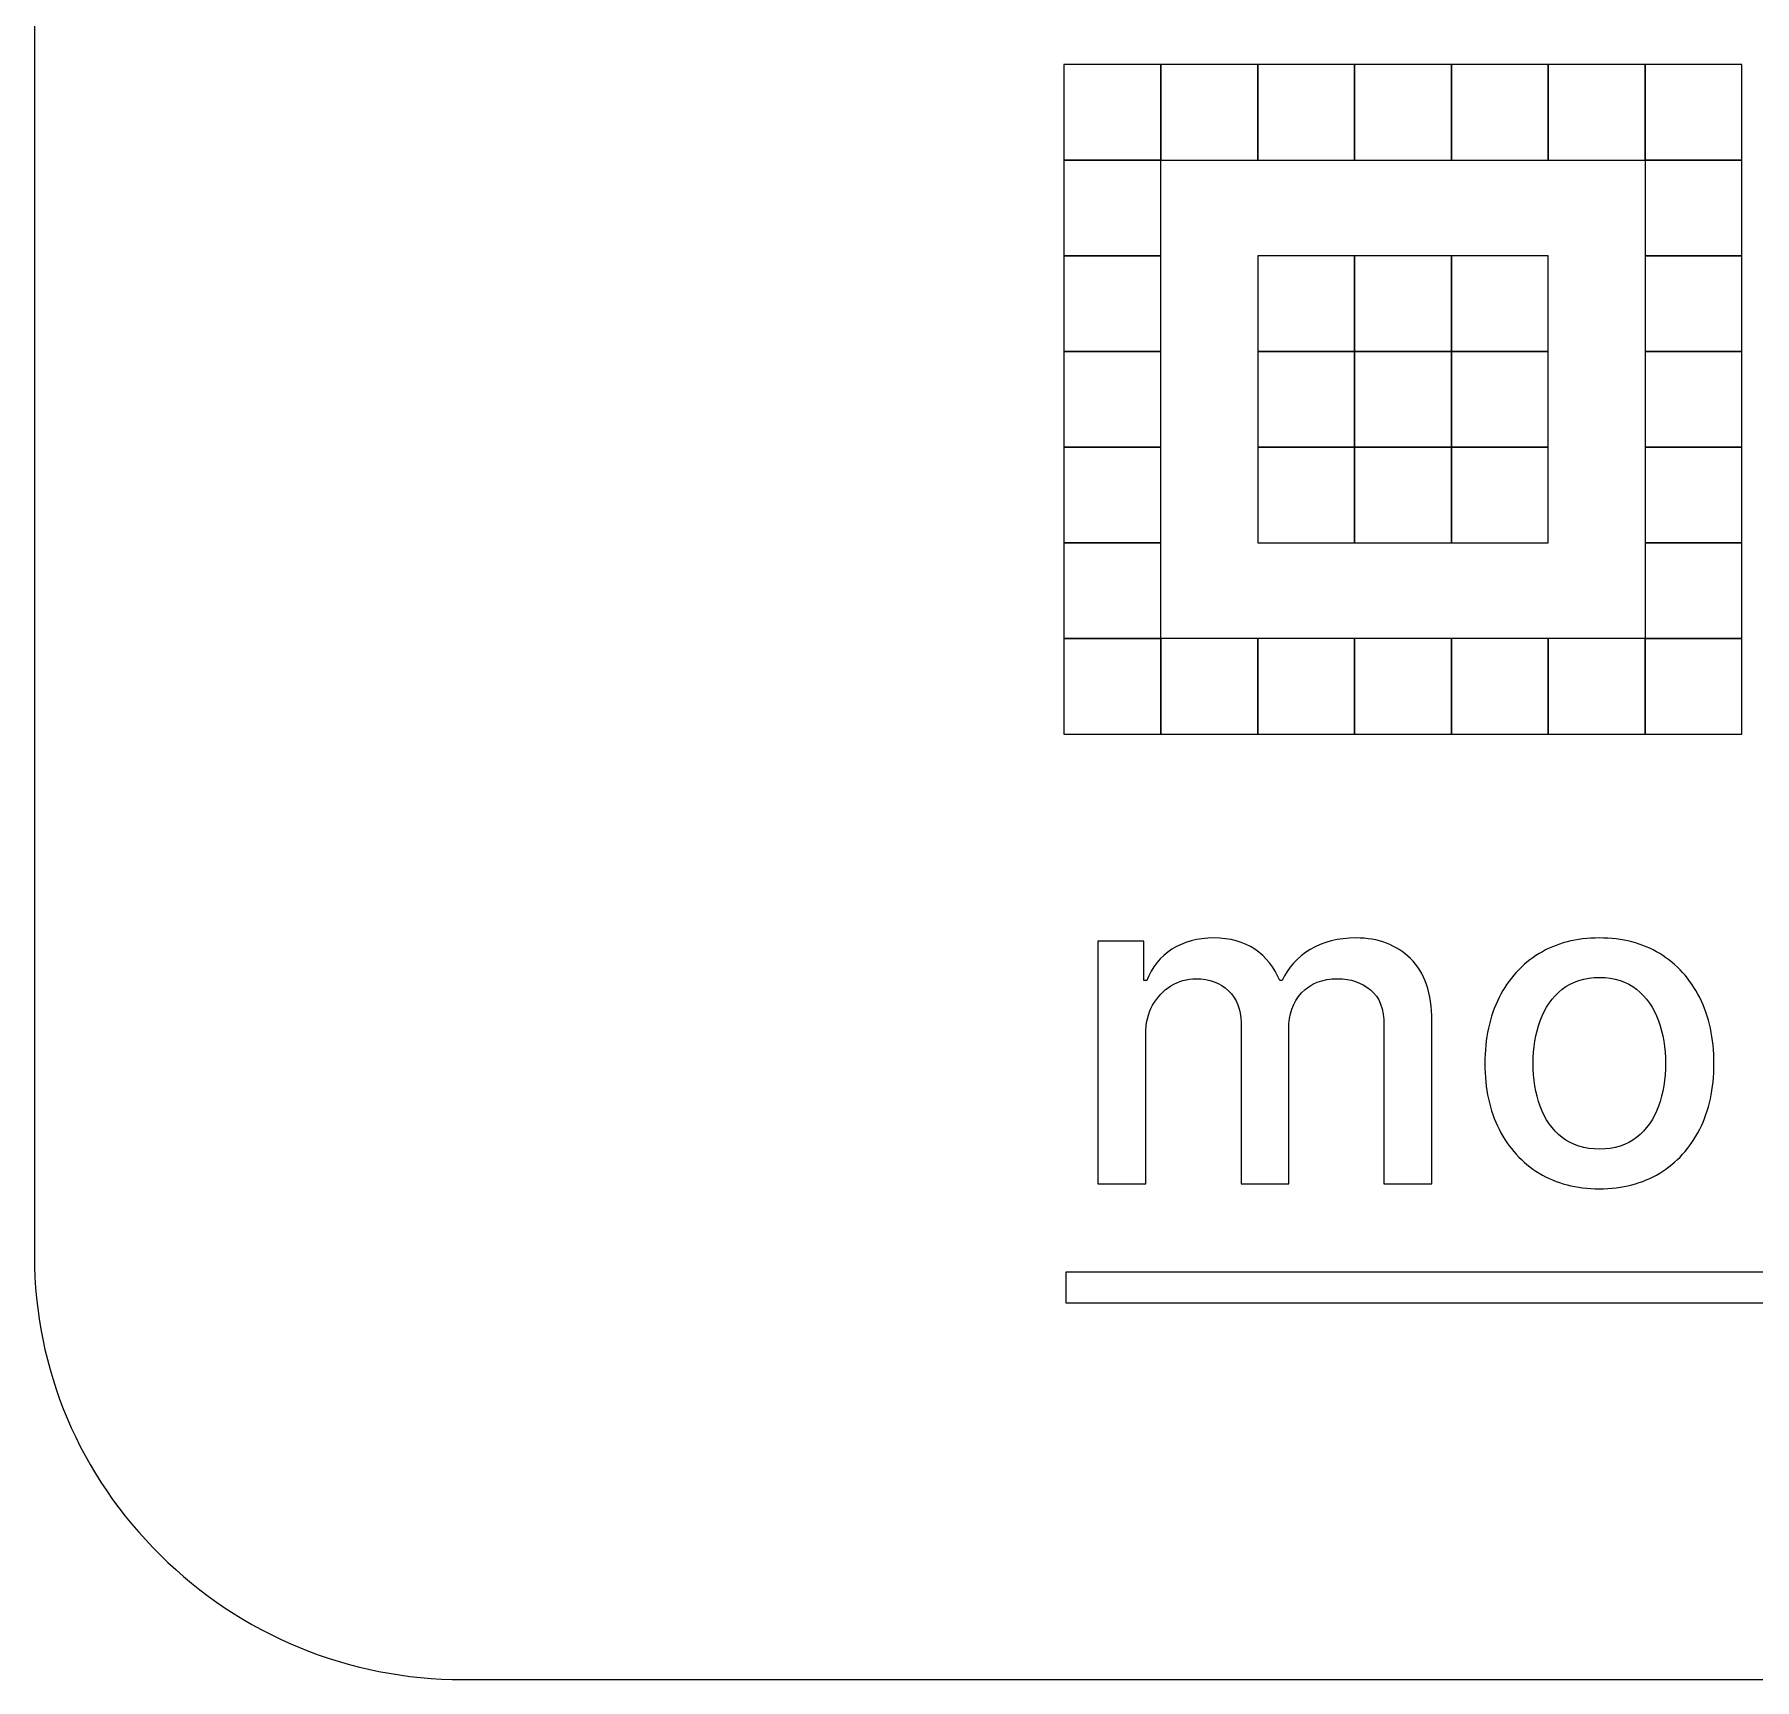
# Model space of a CAD drawing. Header units: millimetres. Extents: x -62 to 62, y -18 to 18.
# Drawn here: x -61.75 to -55.66, y -18.5 to -12.67 of the extents above; entities that cross this region are included whole.
import ezdxf
from ezdxf.lldxf.tags import DXFTag

# ---------------------------------------------------------------- set-up
doc = ezdxf.new("R2010")
doc.units = ezdxf.units.MM
doc.header["$MEASUREMENT"] = 0
doc.layers.add('Layer 1', color=7, linetype='Continuous')
tags = doc.linetypes.add('New Line44', pattern=[0.2, 0.1, -0.1]).pattern_tags.tags
tags[6:7] = [DXFTag(74, 4), DXFTag(75, 0), DXFTag(340, '0'), DXFTag(46, 1.0), DXFTag(50, 0.0), DXFTag(44, 0.0), DXFTag(45, 0.0)]
tags[4:5] = [DXFTag(74, 4), DXFTag(75, 0), DXFTag(340, '0'), DXFTag(46, 1.0), DXFTag(50, 0.0), DXFTag(44, 0.0), DXFTag(45, 0.0)]
tags = doc.linetypes.add('New Line45', pattern=[0.2, 0.1, -0.1]).pattern_tags.tags
tags[6:7] = [DXFTag(74, 4), DXFTag(75, 0), DXFTag(340, '0'), DXFTag(46, 1.0), DXFTag(50, 0.0), DXFTag(44, 0.0), DXFTag(45, 0.0)]
tags[4:5] = [DXFTag(74, 4), DXFTag(75, 0), DXFTag(340, '0'), DXFTag(46, 1.0), DXFTag(50, 0.0), DXFTag(44, 0.0), DXFTag(45, 0.0)]
tags = doc.linetypes.add('New Line46', pattern=[0.2, 0.1, -0.1]).pattern_tags.tags
tags[6:7] = [DXFTag(74, 4), DXFTag(75, 0), DXFTag(340, '0'), DXFTag(46, 1.0), DXFTag(50, 0.0), DXFTag(44, 0.0), DXFTag(45, 0.0)]
tags[4:5] = [DXFTag(74, 4), DXFTag(75, 0), DXFTag(340, '0'), DXFTag(46, 1.0), DXFTag(50, 0.0), DXFTag(44, 0.0), DXFTag(45, 0.0)]

msp = doc.modelspace()

# ---------------------------------------------------------------- linework, layer by layer
at = {"layer": 'Layer 1', "color": 1, "linetype": 'New Line44', "lineweight": 5}
msp.add_open_spline([(-61.7499, 7.673), (-61.7499, 7.673), (-61.7499, -17.0005), (-61.7499, -17.0005)], degree=3, dxfattribs=at)
at = {"layer": 'Layer 1'}
for points, knots in [([(-58.1034, -12.7803), (-58.1034, -12.7803), (-57.7603, -12.7803), (-57.7603, -12.7803), (-57.7603, -12.7803), (-57.7603, -12.7803), (-57.7603, -13.1191), (-57.7603, -13.1191), (-57.7603, -13.1191), (-57.7603, -13.1191), (-58.1034, -13.1191), (-58.1034, -13.1191), (-58.1034, -13.1191), (-58.1034, -13.1191), (-58.1034, -12.7803), (-58.1034, -12.7803)], [0, 0, 0, 0, 0.2, 0.2, 0.2, 0.2, 0.4, 0.4, 0.4, 0.4, 0.6, 0.6, 0.6, 0.6, 1, 1, 1, 1]), ([(-57.7603, -12.7803), (-57.7603, -12.7803), (-57.4174, -12.7803), (-57.4174, -12.7803), (-57.4174, -12.7803), (-57.4174, -12.7803), (-57.4174, -13.1191), (-57.4174, -13.1191), (-57.4174, -13.1191), (-57.4174, -13.1191), (-57.7603, -13.1191), (-57.7603, -13.1191), (-57.7603, -13.1191), (-57.7603, -13.1191), (-57.7603, -12.7803), (-57.7603, -12.7803)], [0, 0, 0, 0, 0.2, 0.2, 0.2, 0.2, 0.4, 0.4, 0.4, 0.4, 0.6, 0.6, 0.6, 0.6, 1, 1, 1, 1]), ([(-57.4174, -12.7803), (-57.4174, -12.7803), (-57.0744, -12.7803), (-57.0744, -12.7803), (-57.0744, -12.7803), (-57.0744, -12.7803), (-57.0744, -13.1191), (-57.0744, -13.1191), (-57.0744, -13.1191), (-57.0744, -13.1191), (-57.4174, -13.1191), (-57.4174, -13.1191), (-57.4174, -13.1191), (-57.4174, -13.1191), (-57.4174, -12.7803), (-57.4174, -12.7803)], [0, 0, 0, 0, 0.2, 0.2, 0.2, 0.2, 0.4, 0.4, 0.4, 0.4, 0.6, 0.6, 0.6, 0.6, 1, 1, 1, 1]), ([(-57.0744, -12.7803), (-57.0744, -12.7803), (-56.7314, -12.7803), (-56.7314, -12.7803), (-56.7314, -12.7803), (-56.7314, -12.7803), (-56.7314, -13.1191), (-56.7314, -13.1191), (-56.7314, -13.1191), (-56.7314, -13.1191), (-57.0744, -13.1191), (-57.0744, -13.1191), (-57.0744, -13.1191), (-57.0744, -13.1191), (-57.0744, -12.7803), (-57.0744, -12.7803)], [0, 0, 0, 0, 0.2, 0.2, 0.2, 0.2, 0.4, 0.4, 0.4, 0.4, 0.6, 0.6, 0.6, 0.6, 1, 1, 1, 1]), ([(-56.7314, -12.7803), (-56.7314, -12.7803), (-56.3883, -12.7803), (-56.3883, -12.7803), (-56.3883, -12.7803), (-56.3883, -12.7803), (-56.3883, -13.1191), (-56.3883, -13.1191), (-56.3883, -13.1191), (-56.3883, -13.1191), (-56.7314, -13.1191), (-56.7314, -13.1191), (-56.7314, -13.1191), (-56.7314, -13.1191), (-56.7314, -12.7803), (-56.7314, -12.7803)], [0, 0, 0, 0, 0.2, 0.2, 0.2, 0.2, 0.4, 0.4, 0.4, 0.4, 0.6, 0.6, 0.6, 0.6, 1, 1, 1, 1]), ([(-56.3883, -12.7803), (-56.3883, -12.7803), (-56.0453, -12.7803), (-56.0453, -12.7803), (-56.0453, -12.7803), (-56.0453, -12.7803), (-56.0453, -13.1191), (-56.0453, -13.1191), (-56.0453, -13.1191), (-56.0453, -13.1191), (-56.3883, -13.1191), (-56.3883, -13.1191), (-56.3883, -13.1191), (-56.3883, -13.1191), (-56.3883, -12.7803), (-56.3883, -12.7803)], [0, 0, 0, 0, 0.2, 0.2, 0.2, 0.2, 0.4, 0.4, 0.4, 0.4, 0.6, 0.6, 0.6, 0.6, 1, 1, 1, 1]), ([(-56.0453, -12.7803), (-56.0453, -12.7803), (-55.7023, -12.7803), (-55.7023, -12.7803), (-55.7023, -12.7803), (-55.7023, -12.7803), (-55.7023, -13.1191), (-55.7023, -13.1191), (-55.7023, -13.1191), (-55.7023, -13.1191), (-56.0453, -13.1191), (-56.0453, -13.1191), (-56.0453, -13.1191), (-56.0453, -13.1191), (-56.0453, -12.7803), (-56.0453, -12.7803)], [0, 0, 0, 0, 0.2, 0.2, 0.2, 0.2, 0.4, 0.4, 0.4, 0.4, 0.6, 0.6, 0.6, 0.6, 1, 1, 1, 1]), ([(-58.1034, -13.1191), (-58.1034, -13.1191), (-57.7603, -13.1191), (-57.7603, -13.1191), (-57.7603, -13.1191), (-57.7603, -13.1191), (-57.7603, -13.458), (-57.7603, -13.458), (-57.7603, -13.458), (-57.7603, -13.458), (-58.1034, -13.458), (-58.1034, -13.458), (-58.1034, -13.458), (-58.1034, -13.458), (-58.1034, -13.1191), (-58.1034, -13.1191)], [0, 0, 0, 0, 0.2, 0.2, 0.2, 0.2, 0.4, 0.4, 0.4, 0.4, 0.6, 0.6, 0.6, 0.6, 1, 1, 1, 1]), ([(-56.0453, -13.1191), (-56.0453, -13.1191), (-55.7023, -13.1191), (-55.7023, -13.1191), (-55.7023, -13.1191), (-55.7023, -13.1191), (-55.7023, -13.458), (-55.7023, -13.458), (-55.7023, -13.458), (-55.7023, -13.458), (-56.0453, -13.458), (-56.0453, -13.458), (-56.0453, -13.458), (-56.0453, -13.458), (-56.0453, -13.1191), (-56.0453, -13.1191)], [0, 0, 0, 0, 0.2, 0.2, 0.2, 0.2, 0.4, 0.4, 0.4, 0.4, 0.6, 0.6, 0.6, 0.6, 1, 1, 1, 1]), ([(-58.1034, -13.458), (-58.1034, -13.458), (-57.7603, -13.458), (-57.7603, -13.458), (-57.7603, -13.458), (-57.7603, -13.458), (-57.7603, -13.7968), (-57.7603, -13.7968), (-57.7603, -13.7968), (-57.7603, -13.7968), (-58.1034, -13.7968), (-58.1034, -13.7968), (-58.1034, -13.7968), (-58.1034, -13.7968), (-58.1034, -13.458), (-58.1034, -13.458)], [0, 0, 0, 0, 0.2, 0.2, 0.2, 0.2, 0.4, 0.4, 0.4, 0.4, 0.6, 0.6, 0.6, 0.6, 1, 1, 1, 1]), ([(-57.4174, -13.458), (-57.4174, -13.458), (-57.0744, -13.458), (-57.0744, -13.458), (-57.0744, -13.458), (-57.0744, -13.458), (-57.0744, -13.7968), (-57.0744, -13.7968), (-57.0744, -13.7968), (-57.0744, -13.7968), (-57.4174, -13.7968), (-57.4174, -13.7968), (-57.4174, -13.7968), (-57.4174, -13.7968), (-57.4174, -13.458), (-57.4174, -13.458)], [0, 0, 0, 0, 0.2, 0.2, 0.2, 0.2, 0.4, 0.4, 0.4, 0.4, 0.6, 0.6, 0.6, 0.6, 1, 1, 1, 1]), ([(-57.0744, -13.458), (-57.0744, -13.458), (-56.7314, -13.458), (-56.7314, -13.458), (-56.7314, -13.458), (-56.7314, -13.458), (-56.7314, -13.7968), (-56.7314, -13.7968), (-56.7314, -13.7968), (-56.7314, -13.7968), (-57.0744, -13.7968), (-57.0744, -13.7968), (-57.0744, -13.7968), (-57.0744, -13.7968), (-57.0744, -13.458), (-57.0744, -13.458)], [0, 0, 0, 0, 0.2, 0.2, 0.2, 0.2, 0.4, 0.4, 0.4, 0.4, 0.6, 0.6, 0.6, 0.6, 1, 1, 1, 1]), ([(-56.7314, -13.458), (-56.7314, -13.458), (-56.3883, -13.458), (-56.3883, -13.458), (-56.3883, -13.458), (-56.3883, -13.458), (-56.3883, -13.7968), (-56.3883, -13.7968), (-56.3883, -13.7968), (-56.3883, -13.7968), (-56.7314, -13.7968), (-56.7314, -13.7968), (-56.7314, -13.7968), (-56.7314, -13.7968), (-56.7314, -13.458), (-56.7314, -13.458)], [0, 0, 0, 0, 0.2, 0.2, 0.2, 0.2, 0.4, 0.4, 0.4, 0.4, 0.6, 0.6, 0.6, 0.6, 1, 1, 1, 1]), ([(-56.0453, -13.458), (-56.0453, -13.458), (-55.7023, -13.458), (-55.7023, -13.458), (-55.7023, -13.458), (-55.7023, -13.458), (-55.7023, -13.7968), (-55.7023, -13.7968), (-55.7023, -13.7968), (-55.7023, -13.7968), (-56.0453, -13.7968), (-56.0453, -13.7968), (-56.0453, -13.7968), (-56.0453, -13.7968), (-56.0453, -13.458), (-56.0453, -13.458)], [0, 0, 0, 0, 0.2, 0.2, 0.2, 0.2, 0.4, 0.4, 0.4, 0.4, 0.6, 0.6, 0.6, 0.6, 1, 1, 1, 1]), ([(-58.1034, -13.7968), (-58.1034, -13.7968), (-57.7603, -13.7968), (-57.7603, -13.7968), (-57.7603, -13.7968), (-57.7603, -13.7968), (-57.7603, -14.1357), (-57.7603, -14.1357), (-57.7603, -14.1357), (-57.7603, -14.1357), (-58.1034, -14.1357), (-58.1034, -14.1357), (-58.1034, -14.1357), (-58.1034, -14.1357), (-58.1034, -13.7968), (-58.1034, -13.7968)], [0, 0, 0, 0, 0.2, 0.2, 0.2, 0.2, 0.4, 0.4, 0.4, 0.4, 0.6, 0.6, 0.6, 0.6, 1, 1, 1, 1]), ([(-57.4174, -13.7968), (-57.4174, -13.7968), (-57.0744, -13.7968), (-57.0744, -13.7968), (-57.0744, -13.7968), (-57.0744, -13.7968), (-57.0744, -14.1357), (-57.0744, -14.1357), (-57.0744, -14.1357), (-57.0744, -14.1357), (-57.4174, -14.1357), (-57.4174, -14.1357), (-57.4174, -14.1357), (-57.4174, -14.1357), (-57.4174, -13.7968), (-57.4174, -13.7968)], [0, 0, 0, 0, 0.2, 0.2, 0.2, 0.2, 0.4, 0.4, 0.4, 0.4, 0.6, 0.6, 0.6, 0.6, 1, 1, 1, 1]), ([(-57.0744, -13.7968), (-57.0744, -13.7968), (-56.7314, -13.7968), (-56.7314, -13.7968), (-56.7314, -13.7968), (-56.7314, -13.7968), (-56.7314, -14.1357), (-56.7314, -14.1357), (-56.7314, -14.1357), (-56.7314, -14.1357), (-57.0744, -14.1357), (-57.0744, -14.1357), (-57.0744, -14.1357), (-57.0744, -14.1357), (-57.0744, -13.7968), (-57.0744, -13.7968)], [0, 0, 0, 0, 0.2, 0.2, 0.2, 0.2, 0.4, 0.4, 0.4, 0.4, 0.6, 0.6, 0.6, 0.6, 1, 1, 1, 1]), ([(-56.7314, -13.7968), (-56.7314, -13.7968), (-56.3883, -13.7968), (-56.3883, -13.7968), (-56.3883, -13.7968), (-56.3883, -13.7968), (-56.3883, -14.1357), (-56.3883, -14.1357), (-56.3883, -14.1357), (-56.3883, -14.1357), (-56.7314, -14.1357), (-56.7314, -14.1357), (-56.7314, -14.1357), (-56.7314, -14.1357), (-56.7314, -13.7968), (-56.7314, -13.7968)], [0, 0, 0, 0, 0.2, 0.2, 0.2, 0.2, 0.4, 0.4, 0.4, 0.4, 0.6, 0.6, 0.6, 0.6, 1, 1, 1, 1]), ([(-56.0453, -13.7968), (-56.0453, -13.7968), (-55.7023, -13.7968), (-55.7023, -13.7968), (-55.7023, -13.7968), (-55.7023, -13.7968), (-55.7023, -14.1357), (-55.7023, -14.1357), (-55.7023, -14.1357), (-55.7023, -14.1357), (-56.0453, -14.1357), (-56.0453, -14.1357), (-56.0453, -14.1357), (-56.0453, -14.1357), (-56.0453, -13.7968), (-56.0453, -13.7968)], [0, 0, 0, 0, 0.2, 0.2, 0.2, 0.2, 0.4, 0.4, 0.4, 0.4, 0.6, 0.6, 0.6, 0.6, 1, 1, 1, 1]), ([(-58.1034, -14.1357), (-58.1034, -14.1357), (-57.7603, -14.1357), (-57.7603, -14.1357), (-57.7603, -14.1357), (-57.7603, -14.1357), (-57.7603, -14.4745), (-57.7603, -14.4745), (-57.7603, -14.4745), (-57.7603, -14.4745), (-58.1034, -14.4745), (-58.1034, -14.4745), (-58.1034, -14.4745), (-58.1034, -14.4745), (-58.1034, -14.1357), (-58.1034, -14.1357)], [0, 0, 0, 0, 0.2, 0.2, 0.2, 0.2, 0.4, 0.4, 0.4, 0.4, 0.6, 0.6, 0.6, 0.6, 1, 1, 1, 1]), ([(-57.4174, -14.1357), (-57.4174, -14.1357), (-57.0744, -14.1357), (-57.0744, -14.1357), (-57.0744, -14.1357), (-57.0744, -14.1357), (-57.0744, -14.4745), (-57.0744, -14.4745), (-57.0744, -14.4745), (-57.0744, -14.4745), (-57.4174, -14.4745), (-57.4174, -14.4745), (-57.4174, -14.4745), (-57.4174, -14.4745), (-57.4174, -14.1357), (-57.4174, -14.1357)], [0, 0, 0, 0, 0.2, 0.2, 0.2, 0.2, 0.4, 0.4, 0.4, 0.4, 0.6, 0.6, 0.6, 0.6, 1, 1, 1, 1]), ([(-57.0744, -14.1357), (-57.0744, -14.1357), (-56.7314, -14.1357), (-56.7314, -14.1357), (-56.7314, -14.1357), (-56.7314, -14.1357), (-56.7314, -14.4745), (-56.7314, -14.4745), (-56.7314, -14.4745), (-56.7314, -14.4745), (-57.0744, -14.4745), (-57.0744, -14.4745), (-57.0744, -14.4745), (-57.0744, -14.4745), (-57.0744, -14.1357), (-57.0744, -14.1357)], [0, 0, 0, 0, 0.2, 0.2, 0.2, 0.2, 0.4, 0.4, 0.4, 0.4, 0.6, 0.6, 0.6, 0.6, 1, 1, 1, 1]), ([(-56.7314, -14.1357), (-56.7314, -14.1357), (-56.3883, -14.1357), (-56.3883, -14.1357), (-56.3883, -14.1357), (-56.3883, -14.1357), (-56.3883, -14.4745), (-56.3883, -14.4745), (-56.3883, -14.4745), (-56.3883, -14.4745), (-56.7314, -14.4745), (-56.7314, -14.4745), (-56.7314, -14.4745), (-56.7314, -14.4745), (-56.7314, -14.1357), (-56.7314, -14.1357)], [0, 0, 0, 0, 0.2, 0.2, 0.2, 0.2, 0.4, 0.4, 0.4, 0.4, 0.6, 0.6, 0.6, 0.6, 1, 1, 1, 1]), ([(-56.0453, -14.1357), (-56.0453, -14.1357), (-55.7023, -14.1357), (-55.7023, -14.1357), (-55.7023, -14.1357), (-55.7023, -14.1357), (-55.7023, -14.4745), (-55.7023, -14.4745), (-55.7023, -14.4745), (-55.7023, -14.4745), (-56.0453, -14.4745), (-56.0453, -14.4745), (-56.0453, -14.4745), (-56.0453, -14.4745), (-56.0453, -14.1357), (-56.0453, -14.1357)], [0, 0, 0, 0, 0.2, 0.2, 0.2, 0.2, 0.4, 0.4, 0.4, 0.4, 0.6, 0.6, 0.6, 0.6, 1, 1, 1, 1]), ([(-58.1034, -14.4745), (-58.1034, -14.4745), (-57.7603, -14.4745), (-57.7603, -14.4745), (-57.7603, -14.4745), (-57.7603, -14.4745), (-57.7603, -14.8134), (-57.7603, -14.8134), (-57.7603, -14.8134), (-57.7603, -14.8134), (-58.1034, -14.8134), (-58.1034, -14.8134), (-58.1034, -14.8134), (-58.1034, -14.8134), (-58.1034, -14.4745), (-58.1034, -14.4745)], [0, 0, 0, 0, 0.2, 0.2, 0.2, 0.2, 0.4, 0.4, 0.4, 0.4, 0.6, 0.6, 0.6, 0.6, 1, 1, 1, 1]), ([(-56.0453, -14.4745), (-56.0453, -14.4745), (-55.7023, -14.4745), (-55.7023, -14.4745), (-55.7023, -14.4745), (-55.7023, -14.4745), (-55.7023, -14.8134), (-55.7023, -14.8134), (-55.7023, -14.8134), (-55.7023, -14.8134), (-56.0453, -14.8134), (-56.0453, -14.8134), (-56.0453, -14.8134), (-56.0453, -14.8134), (-56.0453, -14.4745), (-56.0453, -14.4745)], [0, 0, 0, 0, 0.2, 0.2, 0.2, 0.2, 0.4, 0.4, 0.4, 0.4, 0.6, 0.6, 0.6, 0.6, 1, 1, 1, 1]), ([(-58.1034, -14.8134), (-58.1034, -14.8134), (-57.7603, -14.8134), (-57.7603, -14.8134), (-57.7603, -14.8134), (-57.7603, -14.8134), (-57.7603, -15.1523), (-57.7603, -15.1523), (-57.7603, -15.1523), (-57.7603, -15.1523), (-58.1034, -15.1523), (-58.1034, -15.1523), (-58.1034, -15.1523), (-58.1034, -15.1523), (-58.1034, -14.8134), (-58.1034, -14.8134)], [0, 0, 0, 0, 0.2, 0.2, 0.2, 0.2, 0.4, 0.4, 0.4, 0.4, 0.6, 0.6, 0.6, 0.6, 1, 1, 1, 1]), ([(-57.7603, -14.8134), (-57.7603, -14.8134), (-57.4174, -14.8134), (-57.4174, -14.8134), (-57.4174, -14.8134), (-57.4174, -14.8134), (-57.4174, -15.1523), (-57.4174, -15.1523), (-57.4174, -15.1523), (-57.4174, -15.1523), (-57.7603, -15.1523), (-57.7603, -15.1523), (-57.7603, -15.1523), (-57.7603, -15.1523), (-57.7603, -14.8134), (-57.7603, -14.8134)], [0, 0, 0, 0, 0.2, 0.2, 0.2, 0.2, 0.4, 0.4, 0.4, 0.4, 0.6, 0.6, 0.6, 0.6, 1, 1, 1, 1]), ([(-57.4174, -14.8134), (-57.4174, -14.8134), (-57.0744, -14.8134), (-57.0744, -14.8134), (-57.0744, -14.8134), (-57.0744, -14.8134), (-57.0744, -15.1523), (-57.0744, -15.1523), (-57.0744, -15.1523), (-57.0744, -15.1523), (-57.4174, -15.1523), (-57.4174, -15.1523), (-57.4174, -15.1523), (-57.4174, -15.1523), (-57.4174, -14.8134), (-57.4174, -14.8134)], [0, 0, 0, 0, 0.2, 0.2, 0.2, 0.2, 0.4, 0.4, 0.4, 0.4, 0.6, 0.6, 0.6, 0.6, 1, 1, 1, 1]), ([(-57.0744, -14.8134), (-57.0744, -14.8134), (-56.7314, -14.8134), (-56.7314, -14.8134), (-56.7314, -14.8134), (-56.7314, -14.8134), (-56.7314, -15.1523), (-56.7314, -15.1523), (-56.7314, -15.1523), (-56.7314, -15.1523), (-57.0744, -15.1523), (-57.0744, -15.1523), (-57.0744, -15.1523), (-57.0744, -15.1523), (-57.0744, -14.8134), (-57.0744, -14.8134)], [0, 0, 0, 0, 0.2, 0.2, 0.2, 0.2, 0.4, 0.4, 0.4, 0.4, 0.6, 0.6, 0.6, 0.6, 1, 1, 1, 1]), ([(-56.7314, -14.8134), (-56.7314, -14.8134), (-56.3883, -14.8134), (-56.3883, -14.8134), (-56.3883, -14.8134), (-56.3883, -14.8134), (-56.3883, -15.1523), (-56.3883, -15.1523), (-56.3883, -15.1523), (-56.3883, -15.1523), (-56.7314, -15.1523), (-56.7314, -15.1523), (-56.7314, -15.1523), (-56.7314, -15.1523), (-56.7314, -14.8134), (-56.7314, -14.8134)], [0, 0, 0, 0, 0.2, 0.2, 0.2, 0.2, 0.4, 0.4, 0.4, 0.4, 0.6, 0.6, 0.6, 0.6, 1, 1, 1, 1]), ([(-56.3883, -14.8134), (-56.3883, -14.8134), (-56.0453, -14.8134), (-56.0453, -14.8134), (-56.0453, -14.8134), (-56.0453, -14.8134), (-56.0453, -15.1523), (-56.0453, -15.1523), (-56.0453, -15.1523), (-56.0453, -15.1523), (-56.3883, -15.1523), (-56.3883, -15.1523), (-56.3883, -15.1523), (-56.3883, -15.1523), (-56.3883, -14.8134), (-56.3883, -14.8134)], [0, 0, 0, 0, 0.2, 0.2, 0.2, 0.2, 0.4, 0.4, 0.4, 0.4, 0.6, 0.6, 0.6, 0.6, 1, 1, 1, 1]), ([(-56.0453, -14.8134), (-56.0453, -14.8134), (-55.7023, -14.8134), (-55.7023, -14.8134), (-55.7023, -14.8134), (-55.7023, -14.8134), (-55.7023, -15.1523), (-55.7023, -15.1523), (-55.7023, -15.1523), (-55.7023, -15.1523), (-56.0453, -15.1523), (-56.0453, -15.1523), (-56.0453, -15.1523), (-56.0453, -15.1523), (-56.0453, -14.8134), (-56.0453, -14.8134)], [0, 0, 0, 0, 0.2, 0.2, 0.2, 0.2, 0.4, 0.4, 0.4, 0.4, 0.6, 0.6, 0.6, 0.6, 1, 1, 1, 1]), ([(-57.9833, -16.7442), (-57.9833, -16.7442), (-57.9833, -15.8847), (-57.9833, -15.8847), (-57.9833, -15.8847), (-57.9833, -15.8847), (-57.8208, -15.8847), (-57.8208, -15.8847), (-57.8208, -15.8847), (-57.8208, -15.8847), (-57.8208, -16.0247), (-57.8208, -16.0247), (-57.8208, -16.0247), (-57.8208, -16.0247), (-57.81, -16.0247), (-57.81, -16.0247), (-57.81, -16.0247), (-57.7919, -15.9772), (-57.7623, -15.9403), (-57.7211, -15.9138), (-57.7211, -15.9138), (-57.68, -15.887), (-57.6307, -15.8736), (-57.5733, -15.8736), (-57.5733, -15.8736), (-57.5151, -15.8736), (-57.4664, -15.887), (-57.4271, -15.9138), (-57.4271, -15.9138), (-57.3875, -15.9407), (-57.3582, -15.9776), (-57.3394, -16.0247), (-57.3394, -16.0247), (-57.3394, -16.0247), (-57.3302, -16.0247), (-57.3302, -16.0247), (-57.3302, -16.0247), (-57.3095, -15.9787), (-57.2765, -15.9422), (-57.2312, -15.915), (-57.2312, -15.915), (-57.1859, -15.8873), (-57.1318, -15.8736), (-57.0692, -15.8736), (-57.0692, -15.8736), (-56.9902, -15.8736), (-56.9258, -15.898), (-56.8759, -15.9468), (-56.8759, -15.9468), (-56.8257, -15.9957), (-56.8006, -16.0694), (-56.8006, -16.1679), (-56.8006, -16.1679), (-56.8006, -16.1679), (-56.8006, -16.7442), (-56.8006, -16.7442), (-56.8006, -16.7442), (-56.8006, -16.7442), (-56.97, -16.7442), (-56.97, -16.7442), (-56.97, -16.7442), (-56.97, -16.7442), (-56.97, -16.1836), (-56.97, -16.1836), (-56.97, -16.1836), (-56.97, -16.1253), (-56.9861, -16.0833), (-57.0181, -16.0571), (-57.0181, -16.0571), (-57.0503, -16.0309), (-57.0886, -16.0179), (-57.1331, -16.0179), (-57.1331, -16.0179), (-57.1882, -16.0179), (-57.2312, -16.0347), (-57.2617, -16.0682), (-57.2617, -16.0682), (-57.2923, -16.1015), (-57.3076, -16.1442), (-57.3076, -16.1964), (-57.3076, -16.1964), (-57.3076, -16.1964), (-57.3076, -16.7442), (-57.3076, -16.7442), (-57.3076, -16.7442), (-57.3076, -16.7442), (-57.4764, -16.7442), (-57.4764, -16.7442), (-57.4764, -16.7442), (-57.4764, -16.7442), (-57.4764, -16.173), (-57.4764, -16.173), (-57.4764, -16.173), (-57.4764, -16.1263), (-57.4911, -16.0888), (-57.5206, -16.0604), (-57.5206, -16.0604), (-57.55, -16.0321), (-57.5884, -16.0179), (-57.6356, -16.0179), (-57.6356, -16.0179), (-57.6677, -16.0179), (-57.6973, -16.0263), (-57.7246, -16.0432), (-57.7246, -16.0432), (-57.7514, -16.0595), (-57.773, -16.0825), (-57.7896, -16.1119), (-57.7896, -16.1119), (-57.8059, -16.1414), (-57.814, -16.1756), (-57.814, -16.2144), (-57.814, -16.2144), (-57.814, -16.2144), (-57.814, -16.7442), (-57.814, -16.7442), (-57.814, -16.7442), (-57.814, -16.7442), (-57.9833, -16.7442), (-57.9833, -16.7442)], [0, 0, 0, 0, 0.032258, 0.032258, 0.032258, 0.032258, 0.064516, 0.064516, 0.064516, 0.064516, 0.096774, 0.096774, 0.096774, 0.096774, 0.129032, 0.129032, 0.129032, 0.129032, 0.16129, 0.16129, 0.16129, 0.16129, 0.193548, 0.193548, 0.193548, 0.193548, 0.225806, 0.225806, 0.225806, 0.225806, 0.258065, 0.258065, 0.258065, 0.258065, 0.290323, 0.290323, 0.290323, 0.290323, 0.322581, 0.322581, 0.322581, 0.322581, 0.354839, 0.354839, 0.354839, 0.354839, 0.387097, 0.387097, 0.387097, 0.387097, 0.419355, 0.419355, 0.419355, 0.419355, 0.451613, 0.451613, 0.451613, 0.451613, 0.483871, 0.483871, 0.483871, 0.483871, 0.516129, 0.516129, 0.516129, 0.516129, 0.548387, 0.548387, 0.548387, 0.548387, 0.580645, 0.580645, 0.580645, 0.580645, 0.612903, 0.612903, 0.612903, 0.612903, 0.645161, 0.645161, 0.645161, 0.645161, 0.677419, 0.677419, 0.677419, 0.677419, 0.709677, 0.709677, 0.709677, 0.709677, 0.741935, 0.741935, 0.741935, 0.741935, 0.774194, 0.774194, 0.774194, 0.774194, 0.806452, 0.806452, 0.806452, 0.806452, 0.83871, 0.83871, 0.83871, 0.83871, 0.870968, 0.870968, 0.870968, 0.870968, 0.903226, 0.903226, 0.903226, 0.903226, 0.935484, 0.935484, 0.935484, 0.935484, 1, 1, 1, 1]), ([(-56.2072, -16.7616), (-56.2886, -16.7616), (-56.3599, -16.7432), (-56.4207, -16.7063), (-56.4207, -16.7063), (-56.4814, -16.6693), (-56.5287, -16.6176), (-56.5622, -16.5512), (-56.5622, -16.5512), (-56.5959, -16.4848), (-56.6127, -16.4073), (-56.6127, -16.3184), (-56.6127, -16.3184), (-56.6127, -16.2293), (-56.5959, -16.1513), (-56.5622, -16.0845), (-56.5622, -16.0845), (-56.5287, -16.0177), (-56.4814, -15.9659), (-56.4207, -15.929), (-56.4207, -15.929), (-56.3599, -15.892), (-56.2886, -15.8736), (-56.2072, -15.8736), (-56.2072, -15.8736), (-56.1256, -15.8736), (-56.0543, -15.892), (-55.9935, -15.929), (-55.9935, -15.929), (-55.9328, -15.9659), (-55.8856, -16.0177), (-55.8519, -16.0845), (-55.8519, -16.0845), (-55.8184, -16.1513), (-55.8015, -16.2293), (-55.8015, -16.3184), (-55.8015, -16.3184), (-55.8015, -16.4073), (-55.8184, -16.4848), (-55.8519, -16.5512), (-55.8519, -16.5512), (-55.8856, -16.6176), (-55.9328, -16.6693), (-55.9935, -16.7063), (-55.9935, -16.7063), (-56.0543, -16.7432), (-56.1256, -16.7616), (-56.2072, -16.7616)], [0, 0, 0, 0, 0.076923, 0.076923, 0.076923, 0.076923, 0.153846, 0.153846, 0.153846, 0.153846, 0.230769, 0.230769, 0.230769, 0.230769, 0.307692, 0.307692, 0.307692, 0.307692, 0.384615, 0.384615, 0.384615, 0.384615, 0.461538, 0.461538, 0.461538, 0.461538, 0.538462, 0.538462, 0.538462, 0.538462, 0.615385, 0.615385, 0.615385, 0.615385, 0.692308, 0.692308, 0.692308, 0.692308, 0.769231, 0.769231, 0.769231, 0.769231, 0.846154, 0.846154, 0.846154, 0.846154, 1, 1, 1, 1]), ([(-56.2065, -16.6212), (-56.1537, -16.6212), (-56.1099, -16.6074), (-56.0751, -16.5798), (-56.0751, -16.5798), (-56.0404, -16.5521), (-56.0147, -16.5154), (-55.9981, -16.4696), (-55.9981, -16.4696), (-55.9811, -16.4237), (-55.9726, -16.3731), (-55.9726, -16.3179), (-55.9726, -16.3179), (-55.9726, -16.263), (-55.9811, -16.2127), (-55.9981, -16.1668), (-55.9981, -16.1668), (-56.0147, -16.1205), (-56.0404, -16.0834), (-56.0751, -16.0554), (-56.0751, -16.0554), (-56.1099, -16.0274), (-56.1537, -16.0134), (-56.2065, -16.0134), (-56.2065, -16.0134), (-56.2598, -16.0134), (-56.304, -16.0274), (-56.3391, -16.0554), (-56.3391, -16.0554), (-56.3739, -16.0834), (-56.3997, -16.1205), (-56.4167, -16.1668), (-56.4167, -16.1668), (-56.4333, -16.2127), (-56.4417, -16.263), (-56.4417, -16.3179), (-56.4417, -16.3179), (-56.4417, -16.3731), (-56.4333, -16.4237), (-56.4167, -16.4696), (-56.4167, -16.4696), (-56.3997, -16.5154), (-56.3739, -16.5521), (-56.3391, -16.5798), (-56.3391, -16.5798), (-56.304, -16.6074), (-56.2598, -16.6212), (-56.2065, -16.6212)], [0, 0, 0, 0, 0.076923, 0.076923, 0.076923, 0.076923, 0.153846, 0.153846, 0.153846, 0.153846, 0.230769, 0.230769, 0.230769, 0.230769, 0.307692, 0.307692, 0.307692, 0.307692, 0.384615, 0.384615, 0.384615, 0.384615, 0.461538, 0.461538, 0.461538, 0.461538, 0.538462, 0.538462, 0.538462, 0.538462, 0.615385, 0.615385, 0.615385, 0.615385, 0.692308, 0.692308, 0.692308, 0.692308, 0.769231, 0.769231, 0.769231, 0.769231, 0.846154, 0.846154, 0.846154, 0.846154, 1, 1, 1, 1]), ([(-58.0973, -17.0576), (-58.0973, -17.0576), (-48.156, -17.0576), (-48.156, -17.0576), (-48.156, -17.0576), (-48.156, -17.0576), (-48.156, -17.1651), (-48.156, -17.1651), (-48.156, -17.1651), (-48.156, -17.1651), (-58.0973, -17.1651), (-58.0973, -17.1651), (-58.0973, -17.1651), (-58.0973, -17.1651), (-58.0973, -17.0576), (-58.0973, -17.0576)], [0, 0, 0, 0, 0.2, 0.2, 0.2, 0.2, 0.4, 0.4, 0.4, 0.4, 0.6, 0.6, 0.6, 0.6, 1, 1, 1, 1])]:
    msp.add_open_spline(points, degree=3, knots=knots, dxfattribs=at)
at = {"layer": 'Layer 1', "color": 1, "linetype": 'New Line45', "lineweight": 5}
msp.add_open_spline([(-61.7499, -17.0005), (-61.7499, -17.3991), (-61.5893, -17.7801), (-61.3035, -18.0588), (-61.3035, -18.0588), (-61.0215, -18.341), (-60.6357, -18.4998), (-60.2321, -18.4998)], degree=3, knots=[0, 0, 0, 0, 0.333333, 0.333333, 0.333333, 0.333333, 1, 1, 1, 1], dxfattribs=at)
at = {"layer": 'Layer 1', "color": 1, "linetype": 'New Line46', "lineweight": 5}
msp.add_open_spline([(-60.2321, -18.4998), (-60.2321, -18.4998), (60.2285, -18.4998), (60.2285, -18.4998)], degree=3, dxfattribs=at)

doc.saveas('drawing.dxf')
